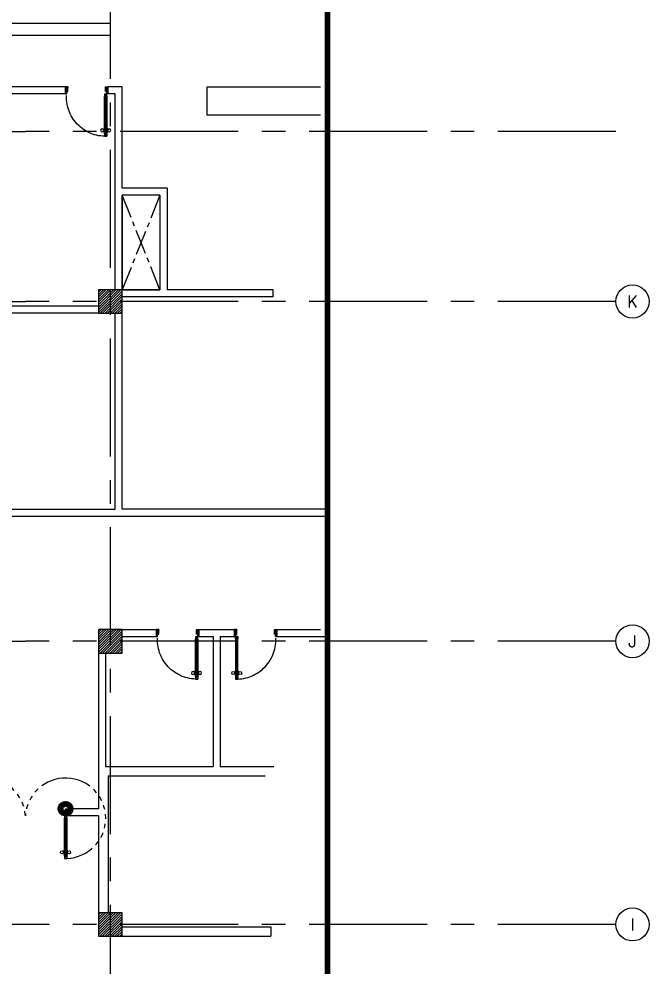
# Model space of a CAD drawing. Extents: x 417866029 to 417866302, y 43498040 to 43498122.
# Drawn here: x 417866098.44 to 417866111.78, y 43498077 to 43498097.09 of the extents above; entities that cross this region are included whole.
import ezdxf
from ezdxf.enums import TextEntityAlignment as Align

# ---------------------------------------------------------------- set-up
doc = ezdxf.new("R2010")
doc.units = 0
doc.header["$MEASUREMENT"] = 0
for name, pattern in [('CENTER2', [1.125, 0.75, -0.125, 0.125, -0.125]), ('CENTERX2', [4, 2.5, -0.5, 0.5, -0.5]), ('HIDDEN', [0.375, 0.25, -0.125])]:
    doc.linetypes.add(name, pattern=pattern)
doc.layers.get('0').update_dxf_attribs({"linetype": 'CONTINUOUS'})
for name, color, linetype in [('AX', 9, 'CONTINUOUS'), ('AX-CR', 7, 'CONTINUOUS'), ('AX-TXT', 2, 'CONTINUOUS'), ('AXES', 11, 'CENTERX2'), ('COL', 7, 'CONTINUOUS'), ('COUNTER', 9, 'CONTINUOUS'), ('DOOR', 9, 'CONTINUOUS'), ('DUCT', 6, 'CONTINUOUS'), ('ELEV', 2, 'CONTINUOUS'), ('HAT', 11, 'CONTINUOUS'), ('SHAFT', 9, 'CONTINUOUS'), ('WALL', 9, 'CONTINUOUS')]:
    doc.layers.add(name, color=color, linetype=linetype)
doc.styles.add('ROMANS', font='ROMANS.shx', dxfattribs={"width": 0.6})

# ---------------------------------------------------------------- blocks, each defined once
blk = doc.blocks.new('DOOR90')
at = {"layer": 'DOOR', "color": 7, "linetype": 'ByBlock'}
for p, q in [((-150, 0), (0, 0)), ((-150, 0), (-150, -25)), ((0, -50), (-114, 0)), ((0, -50), (-40, 0)), ((0, -50), (0, 0)), ((-1000, -25), (-1050, -25)), ((-1050, -75), (-1050, -25)), ((-1050, -25), (-1050, -75)), ((-1000, -75), (-1050, -75)), ((-1000, -42), (-1020, -42)), ((-1020, -42), (-1020, -58)), ((-1000, -58), (-1020, -58)), ((-1000, -25), (-1000, -42)), ((-1000, -58), (-1000, -75)), ((-878, -18), (-968, -18)), ((-968, -25), (-968, -18)), ((-968, -75), (-968, -82)), ((-878, -82), (-968, -82)), ((-955, -9), (-890, -9)), ((-955, -18), (-955, -9)), ((-955, -18), (-890, -18)), ((-955, -82), (-890, -82)), ((-955, -82), (-955, -91)), ((-955, -91), (-890, -91)), ((-890, -18), (-890, -9)), ((-890, -82), (-890, -91)), ((-878, -25), (-878, -18)), ((-878, -75), (-878, -82)), ((-200, -25), (-150, -25)), ((-200, -42), (-200, -25)), ((-180, -42), (-200, -42)), ((-200, -58), (-180, -58)), ((-200, -75), (-200, -58)), ((-150, -75), (-200, -75)), ((-180, -58), (-180, -42)), ((-150, -25), (-100, -25)), ((-150, -75), (-150, -25)), ((-100, -25), (-100, -50)), ((0, -50), (-100, -37)), ((-100, -50), (0, -50)), ((-150, -875), (-100, -875)), ((-150, -900), (-150, -875)), ((-150, -900), (0, -900)), ((0, -900), (-150, -900)), ((0, -850), (-114, -900)), ((-100, -875), (-100, -850)), ((0, -850), (-100, -863)), ((-100, -850), (0, -850)), ((0, -850), (-40, -900)), ((0, -850), (0, -900))]:
    blk.add_line(p, q, dxfattribs=at)
at = {"layer": 'DOOR', "linetype": 'ByBlock'}
for p, q in [((-200, -25), (-1000, -25)), ((-200, -42), (-1000, -42)), ((-200, -58), (-1000, -58)), ((-1000, -75), (-200, -75))]:
    blk.add_line(p, q, dxfattribs=at)
at = {"layer": 'DOOR', "color": 7, "linetype": 'ByBlock'}
for centre in [(-923, 24), (-923, -124)]:
    blk.add_circle(centre, 32.4, dxfattribs=at)
for centre, radius, start, end in [((0, -50), 154, 161.1053, 166.2858), ((0, -50), 94.4, 148.0182, 180), ((0, -50), 134, 158.1598, 169.28), ((0, -50), 114, 154.0838, 167.3774), ((0, -50), 74.4, 137.7764, 180), ((0, -50), 54.4, 113.2074, 180), ((0, -50), 34.4, 90, 180), ((0, -50), 14.4, 90, 180), ((0, -850), 154, 193.7142, 198.8947), ((0, -850), 134, 190.72, 201.8402), ((0, -850), 94.4, 180, 211.9818), ((0, -850), 74.4, 180, 222.2236), ((0, -850), 54.4, 180, 246.7926), ((0, -850), 34.4, 180, 270), ((0, -850), 14.4, 180, 270)]:
    blk.add_arc(centre, radius, start, end, dxfattribs=at)
at = {"layer": 'DOOR', "linetype": 'HIDDEN', "ltscale": 0.5}
blk.add_arc((-222, -50), 828, 178.2701, 275.003, dxfattribs=at)
blk = doc.blocks.new('A$C272A55A0')
at = {"layer": 'DOOR', "color": 0, "linetype": 'ByBlock'}
for p, q in [((0, 900), (0, 1050)), ((50, 1050), (0, 1050)), ((50, 950), (50, 1050)), ((1750, 950), (1750, 1050)), ((1750, 1050), (1800, 1050)), ((1800, 1050), (1800, 900)), ((0, 900), (25, 900)), ((25, 950), (50, 950)), ((25, 900), (25, 950)), ((75, 900), (25, 900)), ((25, 850), (25, 900)), ((42, 850), (25, 850)), ((58, 870), (42, 870)), ((42, 870), (42, 850)), ((58, 850), (58, 870)), ((75, 850), (58, 850)), ((75, 900), (75, 850)), ((1725, 900), (1775, 900)), ((1725, 900), (1725, 850)), ((1725, 850), (1742, 850)), ((1742, 870), (1758, 870)), ((1742, 850), (1742, 870)), ((1775, 950), (1750, 950)), ((1758, 870), (1758, 850)), ((1758, 850), (1775, 850)), ((1775, 900), (1775, 950)), ((1800, 900), (1775, 900)), ((1775, 850), (1775, 900)), ((25, 50), (42, 50)), ((25, 50), (25, 0)), ((25, 0), (75, 0)), ((75, 0), (25, 0)), ((42, 50), (42, 30)), ((42, 30), (58, 30)), ((58, 50), (75, 50)), ((58, 50), (58, 30)), ((75, 50), (75, 0)), ((1718, 160), (1709, 160)), ((1709, 95), (1709, 160)), ((1718, 95), (1709, 95)), ((1725, 173), (1718, 173)), ((1718, 173), (1718, 83)), ((1718, 95), (1718, 160)), ((1725, 83), (1718, 83)), ((1742, 50), (1725, 50)), ((1725, 50), (1725, 0)), ((1775, 0), (1725, 0)), ((1725, 0), (1775, 0)), ((1742, 50), (1742, 30)), ((1758, 30), (1742, 30)), ((1775, 50), (1758, 50)), ((1758, 50), (1758, 30)), ((1775, 173), (1782, 173)), ((1775, 83), (1782, 83)), ((1775, 50), (1775, 0)), ((1782, 173), (1782, 83)), ((1782, 160), (1791, 160)), ((1782, 95), (1782, 160)), ((1782, 95), (1791, 95)), ((1791, 95), (1791, 160))]:
    blk.add_line(p, q, dxfattribs=at)
at = {"layer": 'DOOR', "color": 9, "linetype": 'ByBlock'}
for p, q in [((50, 1050), (0, 1010)), ((50, 1050), (0, 937)), ((50, 1050), (37, 950)), ((1750, 1050), (1800, 1010)), ((1750, 1050), (1800, 937)), ((1750, 1050), (1763, 950))]:
    blk.add_line(p, q, dxfattribs=at)
at = {"layer": 'DOOR', "linetype": 'ByBlock'}
for p, q in [((25, 850), (25, 50)), ((42, 850), (42, 50)), ((58, 850), (58, 50)), ((75, 50), (75, 850)), ((1725, 50), (1725, 850)), ((1742, 850), (1742, 50)), ((1758, 850), (1758, 50)), ((1775, 850), (1775, 50))]:
    blk.add_line(p, q, dxfattribs=at)
at = {"layer": 'DOOR', "color": 0, "linetype": 'ByBlock'}
for centre in [(1676, 128), (1824, 128)]:
    blk.add_circle(centre, 32.4, dxfattribs=at)
at = {"layer": 'DOOR', "color": 9, "linetype": 'ByBlock'}
for centre, radius, start, end in [((50, 1050), 54.4, 203.2074, 270), ((50, 1050), 34.4, 180, 270), ((50, 1050), 14.4, 180, 270), ((1750, 1050), 14.4, 270, 0), ((1750, 1050), 34.4, 270, 0), ((1750, 1050), 54.4, 270, 336.7926), ((50, 1050), 74.4, 227.7764, 270), ((50, 1050), 94.4, 238.0182, 270), ((50, 1050), 114, 244.0838, 257.3774), ((50, 1050), 134, 248.1598, 259.28), ((50, 1050), 154, 251.1053, 256.2858), ((1750, 1050), 74.4, 270, 312.2236), ((1750, 1050), 94.4, 270, 301.9818), ((1750, 1050), 114, 282.6226, 295.9162), ((1750, 1050), 134, 280.72, 291.8402), ((1750, 1050), 154, 283.7142, 288.8947)]:
    blk.add_arc(centre, radius, start, end, dxfattribs=at)
at = {"layer": 'DOOR', "linetype": 'HIDDEN', "ltscale": 0.5}
for centre, start, end in [((50, 851), 268.3174, 3.2965), ((1750, 851), 176.7035, 271.6826)]:
    blk.add_arc(centre, 851, start, end, dxfattribs=at)
at = {"layer": 'WALL', "linetype": 'ByBlock'}
blk.add_line((1800, 900), (1800, 1050), dxfattribs=at)
blk = doc.blocks.new('AXL')
at = {"layer": 'AX-CR'}
blk.add_circle((-350, 0), 350, dxfattribs=at)
at = {"layer": 'AX-TXT', "style": 'ROMANS'}
blk.add_attdef('AX', text='', height=250, dxfattribs=at).set_placement((-350, 0), align=Align.MIDDLE)
blk = doc.blocks.new('*X59')
at = {"color": 0}
for p, q in [((84179, 149516), (84653, 149990)), ((84179, 149569), (84600, 149990)), ((84179, 149622), (84547, 149990)), ((84179, 149675), (84494, 149990)), ((84179, 149728), (84441, 149990)), ((84179, 149781), (84388, 149990)), ((84179, 149834), (84335, 149990)), ((84179, 149887), (84282, 149990)), ((84179, 149940), (84229, 149990)), ((84206, 149490), (84679, 149963)), ((84259, 149490), (84679, 149910)), ((84312, 149490), (84679, 149857)), ((84365, 149490), (84679, 149804)), ((84418, 149490), (84679, 149751)), ((84471, 149490), (84679, 149698)), ((84524, 149490), (84679, 149645)), ((84577, 149490), (84679, 149592)), ((84630, 149490), (84679, 149539))]:
    blk.add_line(p, q, dxfattribs=at)
blk = doc.blocks.new('*X57')
at = {"color": 0}
for p, q in [((84179, 155509), (84660, 155990)), ((84179, 155562), (84607, 155990)), ((84179, 155615), (84554, 155990)), ((84179, 155668), (84501, 155990)), ((84179, 155721), (84448, 155990)), ((84179, 155774), (84395, 155990)), ((84179, 155827), (84342, 155990)), ((84179, 155880), (84289, 155990)), ((84179, 155933), (84236, 155990)), ((84179, 155986), (84183, 155990)), ((84213, 155490), (84679, 155956)), ((84266, 155490), (84679, 155903)), ((84319, 155490), (84679, 155850)), ((84372, 155490), (84679, 155796)), ((84426, 155490), (84679, 155743)), ((84479, 155490), (84679, 155690)), ((84532, 155490), (84679, 155637)), ((84585, 155490), (84679, 155584)), ((84638, 155490), (84679, 155531))]:
    blk.add_line(p, q, dxfattribs=at)
blk = doc.blocks.new('COL50')
at = {"layer": 'COL'}
blk.add_lwpolyline([(-250, 250), (-250, -250), (250, -250), (250, 250)], close=True, dxfattribs=at)

msp = doc.modelspace()

# ---------------------------------------------------------------- linework, layer by layer
at = {"layer": 'AXES'}
for p, q in [((417866100.374, 43498039.822), (417866100.374, 43498118.3)), ((417866040.334, 43498094.706), (417866098.574, 43498094.706)), ((417866111.081, 43498094.706), (417866098.574, 43498094.706)), ((417866029.482, 43498091.106), (417866098.574, 43498091.106)), ((417866111.081, 43498091.106), (417866098.574, 43498091.106)), ((417866029.482, 43498083.906), (417866098.574, 43498083.906)), ((417866111.081, 43498083.906), (417866098.574, 43498083.906)), ((417866098.574, 43498077.906), (417866029.482, 43498077.906)), ((417866111.081, 43498077.906), (417866098.574, 43498077.906))]:
    msp.add_line(p, q, dxfattribs=at)
at = {"layer": 'COUNTER', "linetype": 'ByBlock'}
for p, q in [((417866102.424, 43498095.056), (417866102.424, 43498095.656)), ((417866102.424, 43498095.656), (417866104.824, 43498095.656)), ((417866104.824, 43498095.056), (417866102.424, 43498095.056))]:
    msp.add_line(p, q, dxfattribs=at)
at = {"layer": 'DUCT', "linetype": 'ByBlock'}
for p, q in [((417866089.409, 43498097.001), (417866100.374, 43498097.001)), ((417866089.409, 43498096.751), (417866100.374, 43498096.751))]:
    msp.add_line(p, q, dxfattribs=at)
at = {"layer": 'ELEV', "linetype": 'CENTER2', "const_width": 0.12}
msp.add_lwpolyline([(417866104.975, 43498041.953), (417866104.975, 43498108.962)], dxfattribs=at)
at = {"layer": 'SHAFT', "linetype": 'CENTER2', "ltscale": 0.7}
for p, q in [((417866101.424, 43498091.356), (417866100.624, 43498093.356)), ((417866101.424, 43498093.356), (417866100.624, 43498091.356))]:
    msp.add_line(p, q, dxfattribs=at)
at = {"layer": 'WALL', "linetype": 'ByBlock'}
for p, q in [((417866099.424, 43498095.656), (417866092.224, 43498095.656)), ((417866099.424, 43498095.506), (417866099.424, 43498095.656)), ((417866099.424, 43498095.506), (417866099.424, 43498095.656)), ((417866100.624, 43498095.656), (417866100.324, 43498095.656)), ((417866100.324, 43498095.506), (417866100.324, 43498095.656)), ((417866100.624, 43498095.656), (417866100.324, 43498095.656)), ((417866100.324, 43498095.506), (417866100.324, 43498095.656)), ((417866099.424, 43498095.506), (417866097.024, 43498095.506)), ((417866099.424, 43498095.506), (417866098.574, 43498095.506)), ((417866100.474, 43498095.506), (417866100.324, 43498095.506)), ((417866100.474, 43498095.506), (417866100.324, 43498095.506)), ((417866101.424, 43498091.356), (417866100.624, 43498091.356)), ((417866103.824, 43498091.206), (417866100.624, 43498091.206)), ((417866103.824, 43498091.356), (417866101.574, 43498091.356)), ((417866103.824, 43498091.206), (417866103.824, 43498091.356)), ((417866100.124, 43498091.006), (417866097.024, 43498091.006)), ((417866100.124, 43498090.856), (417866097.024, 43498090.856)), ((417866100.374, 43498084.156), (417866101.349, 43498084.156)), ((417866101.349, 43498084.156), (417866101.349, 43498084.006)), ((417866102.249, 43498084.156), (417866102.249, 43498084.006)), ((417866102.249, 43498084.156), (417866102.999, 43498084.156)), ((417866102.999, 43498084.156), (417866102.999, 43498084.006)), ((417866103.899, 43498084.156), (417866103.899, 43498084.006)), ((417866103.899, 43498084.156), (417866104.824, 43498084.156)), ((417866100.624, 43498084.006), (417866101.349, 43498084.006)), ((417866102.249, 43498084.006), (417866102.549, 43498084.006)), ((417866102.549, 43498084.006), (417866102.549, 43498081.256)), ((417866102.699, 43498084.006), (417866102.699, 43498081.256)), ((417866102.699, 43498084.006), (417866102.999, 43498084.006)), ((417866103.899, 43498084.006), (417866104.974, 43498084.006)), ((417866100.124, 43498083.675), (417866100.124, 43498080.356)), ((417866100.274, 43498083.656), (417866100.274, 43498081.256)), ((417866100.274, 43498081.256), (417866102.549, 43498081.256)), ((417866102.699, 43498081.256), (417866103.836, 43498081.256)), ((417866100.324, 43498081.056), (417866103.654, 43498081.056)), ((417866100.324, 43498081.056), (417866100.324, 43498078.156)), ((417866100.124, 43498080.356), (417866099.474, 43498080.356)), ((417866099.474, 43498080.356), (417866099.474, 43498080.206)), ((417866099.474, 43498080.356), (417866099.474, 43498080.206)), ((417866100.124, 43498080.206), (417866099.474, 43498080.206)), ((417866100.124, 43498080.206), (417866100.124, 43498078.156)), ((417866100.624, 43498077.856), (417866103.774, 43498077.856)), ((417866100.624, 43498077.656), (417866103.774, 43498077.656))]:
    msp.add_line(p, q, dxfattribs=at)
at = {"layer": 'WALL'}
for p, q in [((417866100.624, 43498093.506), (417866100.624, 43498095.656)), ((417866100.474, 43498091.356), (417866100.474, 43498095.506)), ((417866100.474, 43498091.356), (417866100.474, 43498094.172)), ((417866101.574, 43498093.506), (417866100.624, 43498093.506)), ((417866101.574, 43498093.506), (417866101.574, 43498091.356)), ((417866100.624, 43498086.706), (417866100.624, 43498093.356)), ((417866101.424, 43498093.356), (417866100.624, 43498093.356)), ((417866100.624, 43498093.356), (417866100.624, 43498091.356)), ((417866101.424, 43498093.356), (417866101.424, 43498091.356)), ((417866100.624, 43498091.356), (417866101.424, 43498091.356)), ((417866100.474, 43498086.706), (417866100.474, 43498090.856)), ((417866096.874, 43498086.556), (417866104.975, 43498086.556)), ((417866097.024, 43498086.706), (417866100.474, 43498086.706)), ((417866104.974, 43498086.706), (417866100.624, 43498086.706)), ((417866103.774, 43498077.856), (417866103.774, 43498077.656))]:
    msp.add_line(p, q, dxfattribs=at)
at = {"layer": 'WALL', "linetype": 'ByBlock', "ltscale": 0.3}
for points in [[(417866100.124, 43498090.856), (417866100.624, 43498090.856), (417866100.624, 43498091.356), (417866100.124, 43498091.356)], [(417866100.624, 43498084.156), (417866100.124, 43498084.156), (417866100.124, 43498083.656), (417866100.624, 43498083.656)], [(417866100.124, 43498077.656), (417866100.624, 43498077.656), (417866100.624, 43498078.156), (417866100.124, 43498078.156)]]:
    msp.add_lwpolyline(points, close=True, dxfattribs=at)

# ---------------------------------------------------------------- block references
at = {"layer": 'AX', "xscale": 0.0009999871253967285, "yscale": 0.001000002026557922, "zscale": 0.001}
for p, values in [((417866111.781, 43498091.106), {'AX': 'K'}), ((417866111.781, 43498083.906), {'AX': 'J'}), ((417866111.781, 43498077.906), {'AX': 'I'})]:
    msp.add_blockref('AXL', p, dxfattribs=at).add_auto_attribs(values)
at = {"layer": 'COL', "xscale": 0.0009999871253967285, "yscale": 0.001000002026557922, "zscale": 0.001}
for p in [(417866100.374, 43498091.106), (417866100.374, 43498083.906), (417866100.374, 43498077.906)]:
    msp.add_blockref('COL50', p, dxfattribs=at)
at = {"layer": 'DOOR', "color": 0, "linetype": 'ByBlock', "yscale": 0.001000002026557922, "zscale": 0.001}
for p, xscale, rotation in [((417866100.324, 43498095.656), -0.001000002026557922, 270), ((417866102.249, 43498084.156), -0.001000002026557922, 270), ((417866102.999, 43498084.156), 0.001000002026557922, 90)]:
    msp.add_blockref('DOOR90', p, dxfattribs=dict(at, xscale=xscale, rotation=rotation))
at = {"layer": 'DOOR', "color": 0, "linetype": 'ByBlock', "xscale": 0.0009999871253967285, "yscale": 0.001000002026557922, "zscale": 0.001}
msp.add_blockref('A$C272A55A0', (417866097.674, 43498079.306), dxfattribs=at)
at = {"layer": 'HAT', "xscale": 0.0009999871253967285, "yscale": 0.001000002026557922, "zscale": 0.001}
for name, p in [('*X57', (417866015.944, 43497935.367)), ('*X57', (417866015.944, 43497928.167)), ('*X59', (417866015.944, 43497928.167))]:
    msp.add_blockref(name, p, dxfattribs=at)

doc.saveas('drawing.dxf')
